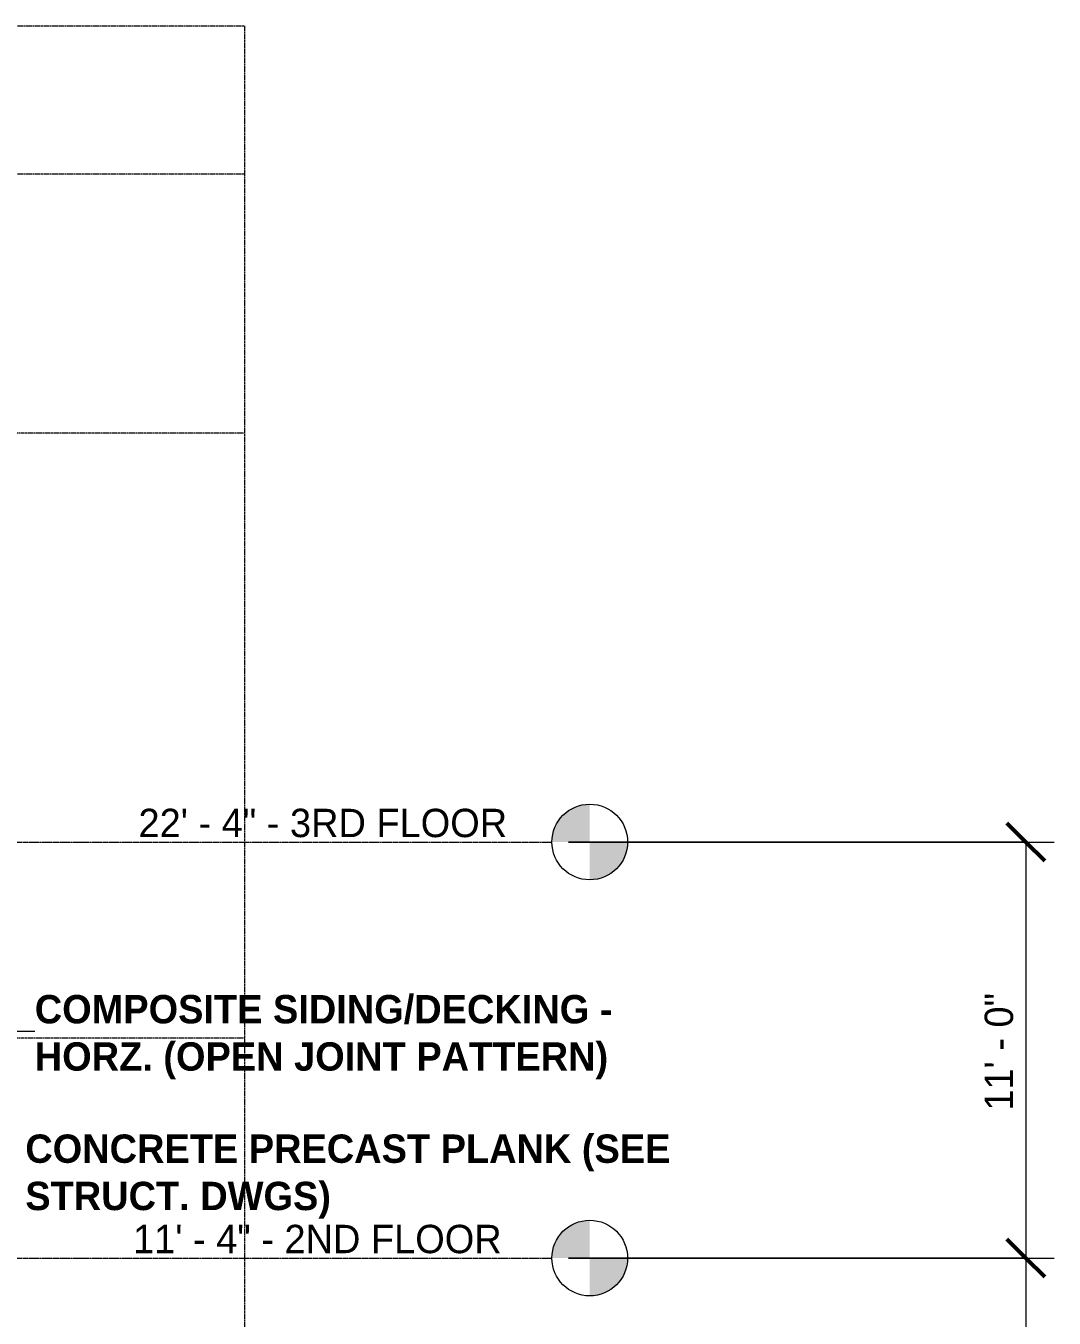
# Model space of a CAD drawing. Header units: inches. Extents: x -4168 to 1833, y -300 to 637.
# Drawn here: x 1507.2 to 1833.4, y 116.9 to 527 of the extents above; entities that cross this region are included whole.
import ezdxf

# ---------------------------------------------------------------- set-up
doc = ezdxf.new("R2010")
doc.units = ezdxf.units.IN
doc.header["$MEASUREMENT"] = 0
doc.linetypes.add('Aligning Line 1_8_', pattern=[0.25, 0.125, -0.125])
doc.linetypes.add('Grid Line 1_2_', pattern=[0.875, 0.5, -0.125, 0.125, -0.125])
for name, color, linetype, lineweight in [('A-ANNO-DIMS', 211, 'Continuous', 9), ('A-ANNO-DIMS-96', 211, 'Continuous', 9), ('A-FLOR-LEVL', 51, 'Continuous', 9), ('A-FLOR-LEVL-1', 51, 'Grid Line 1_2_', 9), ('G-ANNO-SYMB', 111, 'Aligning Line 1_8_', 9), ('G-ANNO-TEXT', 231, 'Continuous', 9)]:
    doc.layers.add(name, color=color, linetype=linetype, lineweight=lineweight)
doc.styles.add('Century Gothic', font='ufonts.com_century-gothic.ttf', dxfattribs={"height": 9})
doc.styles.add('Century Gothic_B', font='GOTHICB.TTF', dxfattribs={"height": 9})
doc.dimstyles.new('OD__1_8__Tol__', dxfattribs={"dimscale": 12, "dimtxt": 9.397514, "dimasz": 1, "dimexe": 0.75, "dimexo": 0.5, "dimgap": 0.125, "dimtad": 1, "dimdec": 3, "dimrnd": 0.125, "dimzin": 3, "dimdsep": 46, "dimlunit": 4, "dimtxsty": 'Century Gothic', "dimblk1": 'OBLIQUE', "dimblk2": 'OBLIQUE', "dimsah": 1, "dimcen": 0.09, "dimdle": 0.75, "dimazin": 0, "dimtfac": 1, "dimtdec": 4, "dimtix": 1, "dimtmove": 0, "dimatfit": 3, "dimfxl": 1, "dimtvp": 1, "dimtfill": 1, "dimfrac": 2, "dimtolj": 1, "dimtzin": 0, "dimarcsym": 2})

# ---------------------------------------------------------------- blocks, each defined once
blk = doc.blocks.new('Level - Level Head - Circle-50818-BUILDING SECTION - EAST_WEST AT RAMP - LOOKING SOUTH')
at = {"layer": 'A-FLOR-LEVL'}
h = blk.add_hatch(color=256, dxfattribs=at)
edge = h.paths.add_edge_path(flags=0)
edge.add_line((-9596.72, 0), (-9608.72, 0))
edge.add_arc((-9596.72, 0), 12, 90, 180, ccw=False)
edge.add_line((-9596.72, 12), (-9596.72, 0))
h = blk.add_hatch(color=256, dxfattribs=at)
edge = h.paths.add_edge_path(flags=0)
edge.add_line((-9596.72, -12), (-9596.72, 0))
edge.add_line((-9596.72, 0), (-9584.72, 0))
edge.add_arc((-9596.72, 0), 12, 270, 360, ccw=False)
blk.add_circle((-9596.72, 0), 12, dxfattribs=at)
blk = doc.blocks.new('DIMBLOCK6-BUILDING SECTION - EAST_WEST AT RAMP - LOOKING SOUTH')
at = {"layer": 'A-ANNO-DIMS-96', "lineweight": 50}
for p, q in [((1824.36, 268), (1818.36, 274)), ((1824.36, 268), (1830.36, 262)), ((1824.36, 136), (1818.36, 142)), ((1824.36, 136), (1830.36, 130))]:
    blk.add_line(p, q, dxfattribs=at)
at = {"layer": 'A-ANNO-DIMS-96'}
for p, q in [((1679.3, 268), (1833.36, 268)), ((1824.36, 268), (1679.3, 268)), ((1824.36, 268), (1824.36, 136)), ((1679.3, 136), (1833.36, 136)), ((1824.36, 136), (1679.3, 136))]:
    blk.add_line(p, q, dxfattribs=at)
at = {"layer": 'A-ANNO-DIMS-96', "color": 0, "insert": (1811.33, 182.76), "char_height": 9, "width": 46.1821, "attachment_point": 1, "rotation": 90, "line_spacing_factor": 0.984502, "style": 'Century Gothic', "bg_fill": 3, "box_fill_scale": 1.25, "bg_fill_color": 256, "bg_fill_true_color": 13158600, "bg_fill_transparency": 0}
blk.add_mtext('11\' - 0"', dxfattribs=at)
blk = doc.blocks.new('_Oblique')
at = {"color": 0, "linetype": 'ByBlock', "lineweight": -2}
blk.add_line((-0.5, -0.5), (0.5, 0.5), dxfattribs=at)
blk = doc.blocks.new('DIMBLOCK7-BUILDING SECTION - EAST_WEST AT RAMP - LOOKING SOUTH')
at = {"layer": 'A-ANNO-DIMS-96', "lineweight": 50}
for p, q in [((1824.36, 136), (1818.36, 142)), ((1824.36, 136), (1830.36, 130)), ((1824.36, 0), (1818.36, 6)), ((1824.36, 0), (1830.36, -6))]:
    blk.add_line(p, q, dxfattribs=at)
at = {"layer": 'A-ANNO-DIMS-96'}
for p, q in [((1679.3, 136), (1833.36, 136)), ((1824.36, 136), (1679.3, 136)), ((1824.36, 136), (1824.36, 0)), ((1824.36, 0), (1679.3, 0)), ((1679.3, 0), (1833.36, 0))]:
    blk.add_line(p, q, dxfattribs=at)
at = {"layer": 'A-ANNO-DIMS-96', "color": 0, "insert": (1811.33, 48.76), "char_height": 9, "width": 46.1821, "attachment_point": 1, "rotation": 90, "line_spacing_factor": 0.984502, "style": 'Century Gothic', "bg_fill": 3, "box_fill_scale": 1.25, "bg_fill_color": 256, "bg_fill_true_color": 13158600, "bg_fill_transparency": 0}
blk.add_mtext('11\' - 4"', dxfattribs=at)

msp = doc.modelspace()

# ---------------------------------------------------------------- linework, layer by layer
at = {"layer": 'A-FLOR-LEVL-1'}
for p, q in [((-1101.901, 268), (1674.0755, 268)), ((-1101.901, 136), (1674.0755, 136))]:
    msp.add_line(p, q, dxfattribs=at)
at = {"layer": 'G-ANNO-SYMB'}
for p, q in [((-1178.9656, 526.9531), (1576.5527, 526.9531)), ((1576.5527, 526.9531), (1576.5527, -157.3105)), ((-1178.9656, 480), (1576.5784, 480)), ((1576.5784, 397.7608), (-1178.9656, 397.7608)), ((1576.5784, 205.7608), (-1178.9656, 205.7608))]:
    msp.add_line(p, q, dxfattribs=at)
at = {"layer": 'G-ANNO-TEXT'}
msp.add_line((1489.9165, 207.9573), (1510.0507, 207.9573), dxfattribs=at)

# ---------------------------------------------------------------- block references
at = {"layer": 'A-FLOR-LEVL'}
for p in [(11282.793, 268), (11282.793, 136)]:
    msp.add_blockref('Level - Level Head - Circle-50818-BUILDING SECTION - EAST_WEST AT RAMP - LOOKING SOUTH', p, dxfattribs=at)

# ---------------------------------------------------------------- texts
at = {"layer": 'A-FLOR-LEVL', "char_height": 9, "attachment_point": 1, "style": 'Century Gothic'}
for s, insert, width in [('22\' - 4" - 3RD FLOOR', (1542.9521, 278.5508), 145.137), ('11\' - 4" - 2ND FLOOR', (1541.2135, 146.5508), 147.258)]:
    msp.add_mtext(s, dxfattribs=dict(at, insert=insert, width=width))
at = {"layer": 'G-ANNO-TEXT', "char_height": 9, "attachment_point": 1, "style": 'Century Gothic_B'}
for s, insert, width in [('COMPOSITE SIDING/DECKING -', (1510.0507, 219.462), 231.492), ('HORZ. (OPEN JOINT PATTERN)', (1510.0507, 204.462), 214.827), ('CONCRETE PRECAST PLANK (SEE', (1507.0507, 175.2081), 236.037), ('STRUCT. DWGS)', (1507.0507, 160.2081), 112.413)]:
    msp.add_mtext(s, dxfattribs=dict(at, insert=insert, width=width))

# ---------------------------------------------------------------- next in the draw order: dimensions: what is measured, and where the dimension line sits
at = {"layer": 'A-ANNO-DIMS'}
dim = msp.add_linear_dim(base=(1824.3628, 136), p1=(1673.3027, 268), p2=(1673.3027, 136), angle=90, dimstyle='OD__1_8__Tol__', override={"dimpost": '<>', "dimfxl": 132}, dxfattribs=at)
dim.commit()
dim.dimension.update_dxf_attribs({"geometry": 'DIMBLOCK6-BUILDING SECTION - EAST_WEST AT RAMP - LOOKING SOUTH', "text_midpoint": (1818.1365, 202)})

# ---------------------------------------------------------------- next in the draw order: dimensions: what is measured, and where the dimension line sits
dim = msp.add_linear_dim(base=(1824.3628, 0), p1=(1673.3027, 136), p2=(1673.3027, 0), angle=90, dimstyle='OD__1_8__Tol__', override={"dimpost": '<>', "dimfxl": 136}, dxfattribs=at)
dim.commit()
dim.dimension.update_dxf_attribs({"geometry": 'DIMBLOCK7-BUILDING SECTION - EAST_WEST AT RAMP - LOOKING SOUTH', "text_midpoint": (1818.2497, 68)})

doc.saveas('drawing.dxf')
